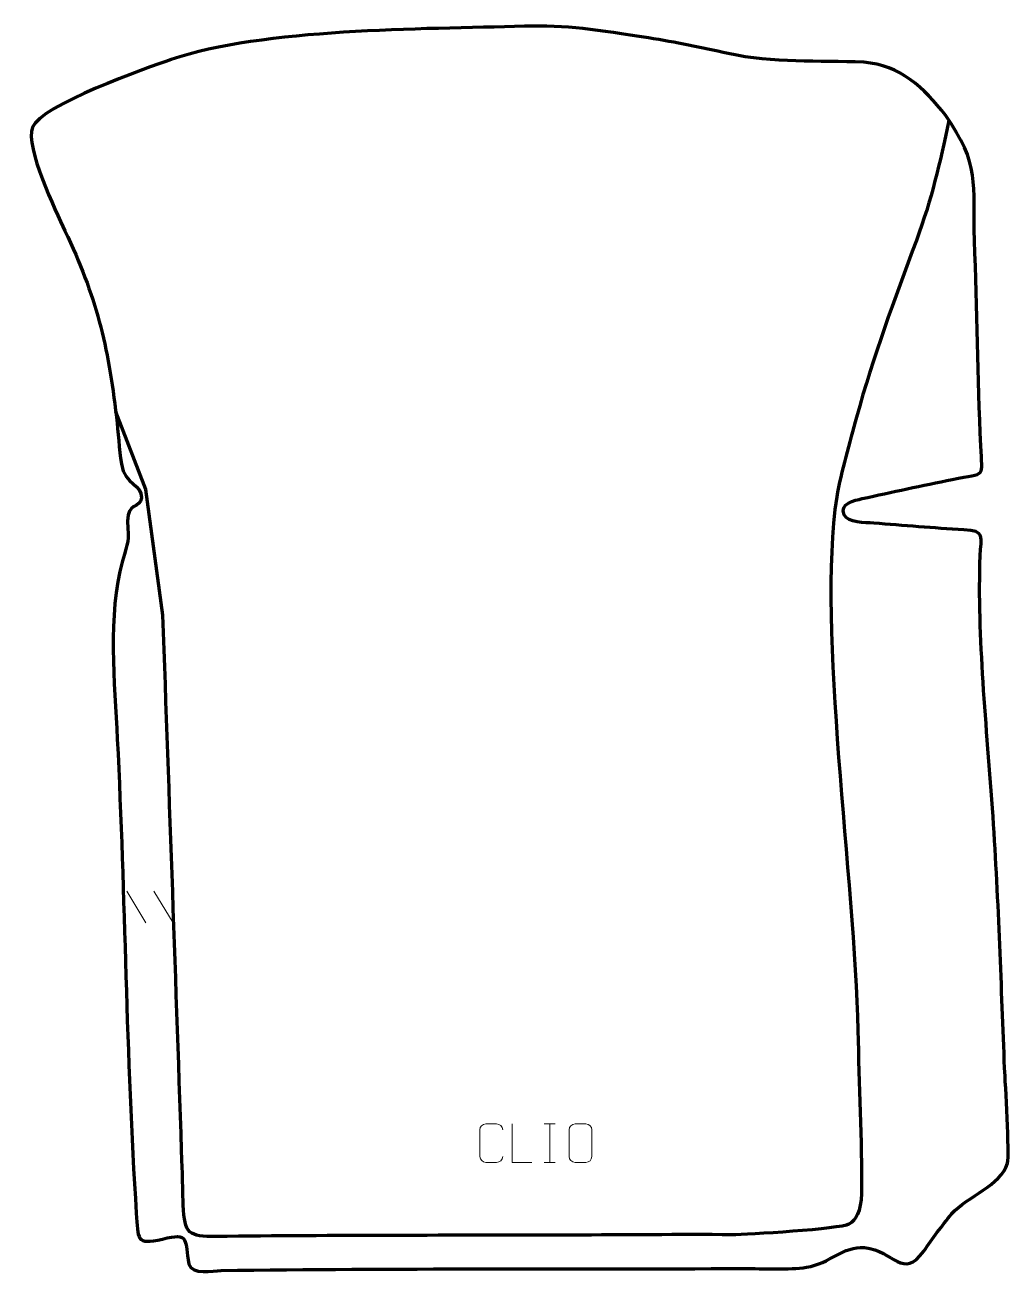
# Model space of a CAD drawing. Header units: millimetres. Extents: x -538 to 102, y 0 to 816.
import ezdxf

# ---------------------------------------------------------------- set-up
doc = ezdxf.new("R2010")
doc.units = ezdxf.units.MM
doc.header["$MEASUREMENT"] = 0
doc.layers.add('layer 2', color=7, linetype='Continuous')
doc.layers.add('layer 3', color=7, linetype='Continuous')

msp = doc.modelspace()

# ---------------------------------------------------------------- linework, layer by layer
at = {"layer": 'layer 2', "color": 142, "lineweight": 158}
msp.add_open_spline([(62.1944, 754.1018), (56.0878, 725.6944), (51.0576, 703.5705), (40.9755, 676.0475), (40.9755, 676.0475), (26.7158, 637.3096), (12.9061, 601.1672), (2.0893, 561.1362), (2.0893, 561.1362), (-2.2887, 544.934), (-7.8296, 525.7252), (-10.8325, 509.4182), (-10.8325, 509.4182), (-23.9738, 422.9884), (1.1351, 259.524), (2.9496, 162.4566), (2.9496, 162.4566), (3.6504, 127.3461), (5.4424, 91.4636), (5.4142, 56.4667), (5.4142, 56.4667), (4.7333, 44.8231), (1.902, 39.2629), (-2.8627, 36.5422), (-2.8627, 36.5422), (-8.3057, 33.4341), (-69.555, 29.592), (-78.6256, 29.6689), (-78.6256, 29.6689), (-113.5563, 29.9652), (-148.415, 29.5357), (-183.3384, 29.4436), (-183.3384, 29.4436), (-260.3975, 29.2617), (-337.2081, 29.387), (-414.2834, 28.5291), (-414.2834, 28.5291), (-432.051, 28.3313), (-434.8307, 30.1986), (-435.7021, 48.8869), (-435.7021, 48.8869), (-435.9841, 56.9691), (-436.0914, 65.0366), (-436.3251, 73.1127), (-436.3251, 73.1127), (-440.375, 192.8993), (-444.6376, 312.6857), (-448.8614, 432.4669), (-448.8614, 432.4669), (-448.8614, 432.4669), (-459.9739, 514.2232), (-459.9739, 514.2232), (-459.9739, 514.2232), (-459.9739, 514.2232), (-479.5055, 564.6321), (-479.5055, 564.6321)], degree=3, knots=[0, 0, 0, 0, 0.06666667, 0.06666667, 0.06666667, 0.06666667, 0.13333333, 0.13333333, 0.13333333, 0.13333333, 0.2, 0.2, 0.2, 0.2, 0.26666667, 0.26666667, 0.26666667, 0.26666667, 0.33333333, 0.33333333, 0.33333333, 0.33333333, 0.4, 0.4, 0.4, 0.4, 0.46666667, 0.46666667, 0.46666667, 0.46666667, 0.53333333, 0.53333333, 0.53333333, 0.53333333, 0.6, 0.6, 0.6, 0.6, 0.66666667, 0.66666667, 0.66666667, 0.66666667, 0.73333333, 0.73333333, 0.73333333, 0.73333333, 0.8, 0.8, 0.8, 0.8, 0.86666667, 0.86666667, 0.86666667, 0.86666667, 1, 1, 1, 1], dxfattribs=at)
at = {"layer": 'layer 2', "color": 250, "lineweight": 9}
for points in [[(-472.4032, 252.9506), (-472.4032, 252.9506), (-460.0389, 232.4063), (-460.0389, 232.4063)], [(-454.6733, 252.9506), (-454.6733, 252.9506), (-442.309, 232.4063), (-442.309, 232.4063)], [(-200.98, 101.6968), (-200.98, 101.6968), (-193.8119, 101.6968), (-193.8119, 101.6968)], [(-197.396, 101.6968), (-197.396, 101.6968), (-197.396, 76.7433), (-197.396, 76.7433)], [(-200.98, 76.7433), (-200.98, 76.7433), (-193.8119, 76.7433), (-193.8119, 76.7433)]]:
    msp.add_open_spline(points, degree=3, dxfattribs=at)
for points, knots in [([(-227.9729, 80.561), (-228.1127, 78.2376), (-229.7899, 76.758), (-231.9376, 76.7472), (-231.9376, 76.7472), (-234.2695, 76.7476), (-236.6014, 76.7476), (-238.9329, 76.7472), (-238.9329, 76.7472), (-240.8579, 76.6418), (-242.83, 78.5263), (-242.8188, 80.5436), (-242.8188, 80.5436), (-242.8184, 86.3137), (-242.8184, 92.0834), (-242.8188, 97.8527), (-242.8188, 97.8527), (-242.8146, 99.9908), (-241.0679, 101.71), (-238.9155, 101.6965), (-238.9155, 101.6965), (-236.5898, 101.6965), (-234.2637, 101.6965), (-231.9376, 101.6965), (-231.9376, 101.6965), (-229.991, 101.732), (-227.9996, 100.2405), (-227.9729, 97.8029)], [0, 0, 0, 0, 0.125, 0.125, 0.125, 0.125, 0.25, 0.25, 0.25, 0.25, 0.375, 0.375, 0.375, 0.375, 0.5, 0.5, 0.5, 0.5, 0.625, 0.625, 0.625, 0.625, 0.75, 0.75, 0.75, 0.75, 1, 1, 1, 1]), ([(-208.9214, 76.7432), (-208.9214, 76.7432), (-221.8705, 76.7432), (-221.8705, 76.7432), (-221.8705, 76.7432), (-221.8705, 76.7432), (-221.8705, 101.6968), (-221.8705, 101.6968)], [0, 0, 0, 0, 0.33333333, 0.33333333, 0.33333333, 0.33333333, 1, 1, 1, 1]), ([(-180.9155, 101.6965), (-178.5898, 101.6965), (-176.2637, 101.6965), (-173.9376, 101.6965), (-173.9376, 101.6965), (-171.991, 101.7321), (-169.9996, 100.2405), (-169.9729, 97.8029), (-169.9729, 97.8029), (-169.9733, 92.056), (-169.9733, 86.3087), (-169.9729, 80.561), (-169.9729, 80.561), (-170.1127, 78.2376), (-171.7899, 76.758), (-173.9376, 76.7472), (-173.9376, 76.7472), (-176.2695, 76.7476), (-178.6014, 76.7476), (-180.9329, 76.7472), (-180.9329, 76.7472), (-182.8579, 76.6418), (-184.83, 78.5263), (-184.8188, 80.5436), (-184.8188, 80.5436), (-184.8185, 86.3137), (-184.8185, 92.0834), (-184.8188, 97.8527), (-184.8188, 97.8527), (-184.8146, 99.9908), (-183.0679, 101.71), (-180.9155, 101.6965)], [0, 0, 0, 0, 0.11111111, 0.11111111, 0.11111111, 0.11111111, 0.22222222, 0.22222222, 0.22222222, 0.22222222, 0.33333333, 0.33333333, 0.33333333, 0.33333333, 0.44444444, 0.44444444, 0.44444444, 0.44444444, 0.55555556, 0.55555556, 0.55555556, 0.55555556, 0.66666667, 0.66666667, 0.66666667, 0.66666667, 0.77777778, 0.77777778, 0.77777778, 0.77777778, 1, 1, 1, 1])]:
    msp.add_open_spline(points, degree=3, knots=knots, dxfattribs=at)
at = {"layer": 'layer 3', "color": 242, "lineweight": 158}
msp.add_open_spline([(-443.518, 793.6511), (-383.655, 813.9954), (-281.1808, 813.3601), (-213.7798, 815.2952), (-213.7798, 815.2952), (-186.8344, 816.0688), (-166.2063, 812.9912), (-133.2694, 807.7403), (-133.2694, 807.7403), (-115.0813, 804.8408), (-99.3283, 801.6822), (-81.3971, 797.5392), (-81.3971, 797.5392), (-51.6695, 791.0752), (-23.0693, 793.2234), (6.8419, 791.9042), (6.8419, 791.9042), (30.0937, 790.1306), (46.2668, 775.2815), (59.816, 757.496), (59.816, 757.496), (82.7738, 725.4825), (77.5196, 712.8879), (78.8181, 676.0707), (78.8181, 676.0707), (80.3694, 631.6557), (80.9355, 586.9842), (82.8199, 542.6419), (82.8199, 542.6419), (83.7498, 520.7606), (87.2577, 525.5465), (64.3458, 520.7477), (64.3458, 520.7477), (44.8937, 516.6607), (25.1166, 512.5803), (5.7454, 508.2164), (5.7454, 508.2164), (0.8604, 507.1159), (-9.2536, 505.0342), (-6.0475, 497.7454), (-6.0475, 497.7454), (-3.6853, 492.3751), (7.8787, 492.7394), (13.2231, 492.3085), (13.2231, 492.3085), (32.9188, 490.7167), (52.1692, 489.0831), (71.9223, 487.9694), (71.9223, 487.9694), (85.9798, 487.1768), (83.002, 483.7028), (82.5074, 471.018), (82.5074, 471.018), (80.4791, 418.9988), (86.7311, 360.6361), (90.8018, 301.5688), (90.8018, 301.5688), (94.6469, 245.7754), (96.1828, 189.3235), (98.3575, 137.9429), (98.3575, 137.9429), (98.7767, 128.0384), (101.7927, 81.9282), (100.1503, 76.1147), (100.1503, 76.1147), (96.07, 61.6724), (74.3904, 54.8614), (63.8589, 43.2283), (63.8589, 43.2283), (57.2744, 35.269), (51.7978, 27.382), (45.7692, 19.067), (45.7692, 19.067), (32.1788, 0.3223), (26.693, 19.0599), (7.2507, 21.3768), (7.2507, 21.3768), (-6.6196, 22.426), (-15.1368, 10.9805), (-30.5066, 8.5051), (-30.5066, 8.5051), (-41.6308, 6.7135), (-59.2361, 7.7577), (-71.1213, 7.7134), (-71.1213, 7.7134), (-184.3, 7.2913), (-297.861, 7.9422), (-410.9943, 6.4492), (-410.9943, 6.4492), (-416.4961, 6.1259), (-429.9423, 3.5251), (-432.0273, 10.5622), (-432.0273, 10.5622), (-434.6743, 26.0213), (-431.2258, 31.512), (-449.1545, 26.8792), (-449.1545, 26.8792), (-466.8796, 22.714), (-464.8399, 27.1248), (-466.1688, 43.6398), (-466.1688, 43.6398), (-472.9464, 146.1896), (-473.3125, 249.1693), (-478.5269, 351.8741), (-478.5269, 351.8741), (-480.3461, 388.5923), (-484.9382, 432.1611), (-475.1164, 467.712), (-475.1164, 467.712), (-471.3971, 480.8802), (-471.0369, 479.866), (-471.8137, 493.5429), (-471.8137, 493.5429), (-471.787, 505.8854), (-463.8814, 501.5755), (-462.7561, 508.7011), (-462.7561, 508.7011), (-462.4048, 517.7339), (-473.539, 516.5663), (-475.8571, 530.7851), (-475.8571, 530.7851), (-477.408, 540.2984), (-477.9285, 551.4572), (-479.1201, 561.3598), (-479.1201, 561.3598), (-484.4835, 607.7582), (-492.3702, 639.9767), (-512.5689, 682.3354), (-512.5689, 682.3354), (-518.7552, 695.3128), (-538.4784, 736.7379), (-533.7119, 749.6135), (-533.7119, 749.6135), (-528.4566, 763.809), (-458.9312, 788.4249), (-443.518, 793.6511)], degree=3, knots=[0, 0, 0, 0, 0.02857143, 0.02857143, 0.02857143, 0.02857143, 0.05714286, 0.05714286, 0.05714286, 0.05714286, 0.08571429, 0.08571429, 0.08571429, 0.08571429, 0.11428571, 0.11428571, 0.11428571, 0.11428571, 0.14285714, 0.14285714, 0.14285714, 0.14285714, 0.17142857, 0.17142857, 0.17142857, 0.17142857, 0.2, 0.2, 0.2, 0.2, 0.22857143, 0.22857143, 0.22857143, 0.22857143, 0.25714286, 0.25714286, 0.25714286, 0.25714286, 0.28571429, 0.28571429, 0.28571429, 0.28571429, 0.31428571, 0.31428571, 0.31428571, 0.31428571, 0.34285714, 0.34285714, 0.34285714, 0.34285714, 0.37142857, 0.37142857, 0.37142857, 0.37142857, 0.4, 0.4, 0.4, 0.4, 0.42857143, 0.42857143, 0.42857143, 0.42857143, 0.45714286, 0.45714286, 0.45714286, 0.45714286, 0.48571429, 0.48571429, 0.48571429, 0.48571429, 0.51428571, 0.51428571, 0.51428571, 0.51428571, 0.54285714, 0.54285714, 0.54285714, 0.54285714, 0.57142857, 0.57142857, 0.57142857, 0.57142857, 0.6, 0.6, 0.6, 0.6, 0.62857143, 0.62857143, 0.62857143, 0.62857143, 0.65714286, 0.65714286, 0.65714286, 0.65714286, 0.68571429, 0.68571429, 0.68571429, 0.68571429, 0.71428571, 0.71428571, 0.71428571, 0.71428571, 0.74285714, 0.74285714, 0.74285714, 0.74285714, 0.77142857, 0.77142857, 0.77142857, 0.77142857, 0.8, 0.8, 0.8, 0.8, 0.82857143, 0.82857143, 0.82857143, 0.82857143, 0.85714286, 0.85714286, 0.85714286, 0.85714286, 0.88571429, 0.88571429, 0.88571429, 0.88571429, 0.91428571, 0.91428571, 0.91428571, 0.91428571, 0.94285714, 0.94285714, 0.94285714, 0.94285714, 1, 1, 1, 1], dxfattribs=at)

doc.saveas('drawing.dxf')
